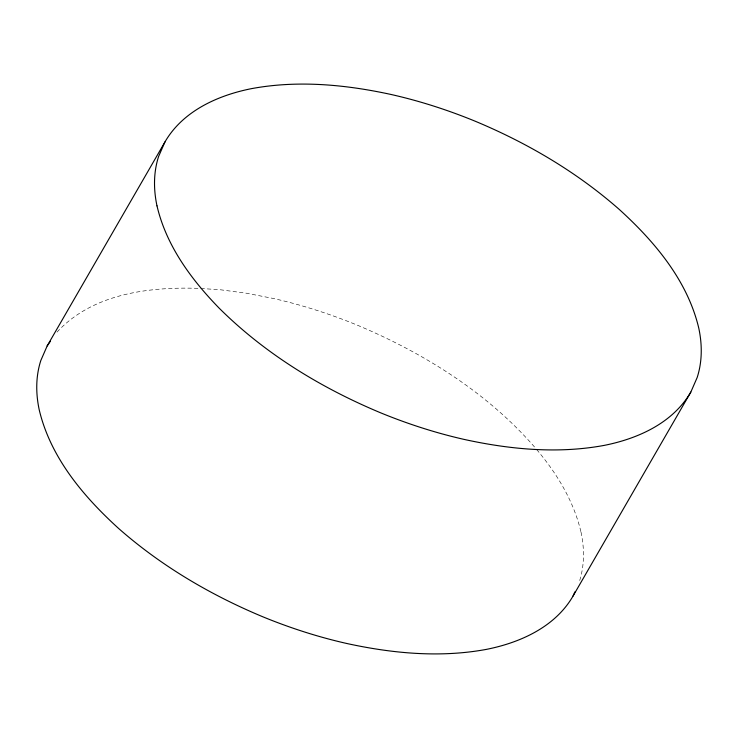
<?xml version="1.0" encoding="UTF-8"?>
<svg xmlns="http://www.w3.org/2000/svg" width="738" height="738" viewBox="0 0 738 738"><rect width="100%" height="100%" fill="white"/><g stroke="black" fill="none" stroke-linecap="round" stroke-linejoin="round"><path stroke-width="0.55" stroke-dasharray="3.69 2.77" d="M57.01 332.109C92.794 293.346 149.759 286.602 199.74 288.392M200.847 288.466L220.717 289.813L246.483 293.226L273.401 298.484A369.646 233.789 30 0 1 357.303 325.154C424.359 353.391 488.159 393.105 535.963 448.649M536.655 449.516C556.941 473.538 573.841 501.231 581 532.126M581.009 532.126A190.561 120.515 30 0 1 579.367 581.572"/><path stroke-width="1.11" d="M47.167 345.938L40.858 360.412A190.561 120.515 30 0 0 39.225 409.858C50.507 457.422 83.265 496.333 118.661 528.5C161.225 565.963 210.681 595.049 262.922 616.83A369.646 233.789 30 0 0 346.823 643.499C392.561 653.462 440.282 657.973 486.61 649.339C520.327 642.614 555.17 626.949 573.057 596.046L690.833 392.062L697.142 377.588A190.561 120.515 30 0 0 698.775 328.142C687.493 280.578 654.735 241.667 619.339 209.5C576.775 172.037 527.319 142.951 475.078 121.17A369.646 233.789 30 0 0 391.177 94.501C345.439 84.538 297.718 80.027 251.39 88.661C217.673 95.386 182.83 111.051 164.943 141.954L47.167 345.938L50.405 341.27M164.943 141.954L158.624 156.428A190.561 120.515 30 0 0 156.991 205.874M573.057 596.046L574.865 591.913M690.833 392.062C672.936 422.966 638.102 438.63 604.385 445.355C558.057 453.99 510.327 449.479 464.599 439.516A369.646 233.789 30 0 1 380.697 412.846C321.205 387.985 264.997 353.779 219.14 308.133C191.17 279.388 166.225 245.56 157 205.874"/></g></svg>
